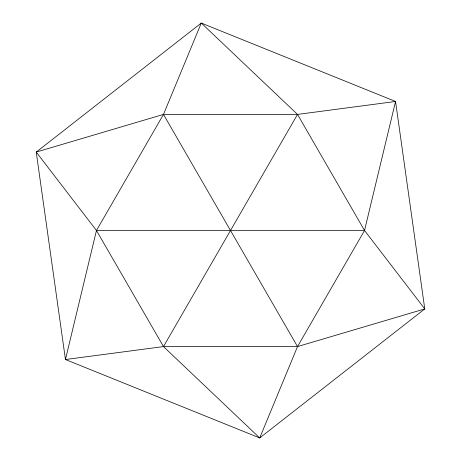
<?xml version="1.0" encoding="UTF-8"?>
<svg xmlns="http://www.w3.org/2000/svg" width="461" height="461" viewBox="0 0 461 461"><rect width="100%" height="100%" fill="white"/><g stroke="black" fill="none" stroke-linecap="round" stroke-linejoin="round"><path stroke-width="0.69" d="M96.464 230.5L65.45 359.528L259.716 437.95L424.765 308.922L395.55 101.472L201.284 23.05L36.235 152.078L65.45 359.528L163.482 346.58L297.518 346.58L424.765 308.922L364.536 230.5L297.518 114.42L201.284 23.05L163.482 114.42L96.464 230.5L163.482 346.58L259.716 437.95L297.518 346.58L364.536 230.5L395.55 101.472L297.518 114.42L163.482 114.42L36.235 152.078L96.464 230.5L364.536 230.5M163.482 346.58L297.518 114.42M163.482 114.42L297.518 346.58"/></g></svg>
